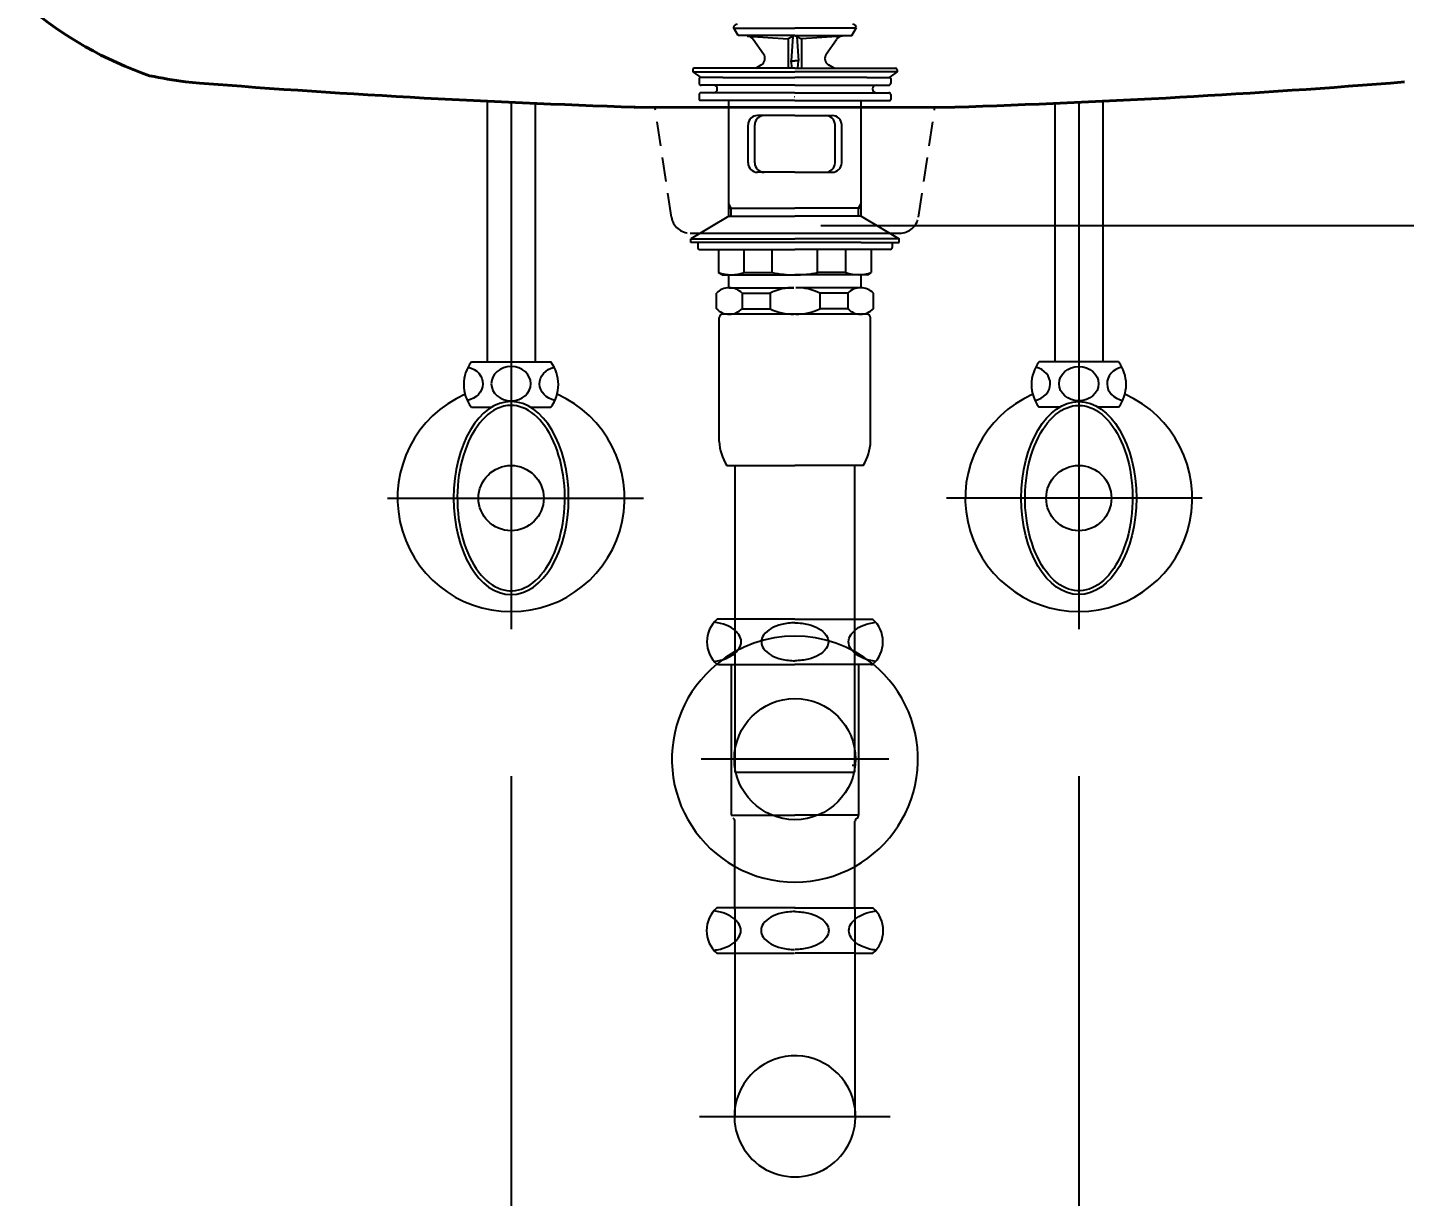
# Model space of a CAD drawing. Extents: x 60939 to 67572, y 58046 to 61508.
# Drawn here: x 61501.1 to 61864.9, y 59200.5 to 59509.4 of the extents above; entities that cross this region are included whole.
import ezdxf

# ---------------------------------------------------------------- set-up
doc = ezdxf.new("R2010")
doc.units = 0
doc.header["$MEASUREMENT"] = 0
doc.linetypes.add('DASHED2', pattern=[9.525, 6.35, -3.175])
doc.layers.get('Defpoints').update_dxf_attribs({"linetype": 'CONTINUOUS'})
for name, color, linetype in [('3', 3, 'CONTINUOUS'), ('4', 3, 'CONTINUOUS'), ('6', 6, 'CONTINUOUS'), ('7', 7, 'CONTINUOUS'), ('Dim', 4, 'CONTINUOUS'), ('내부선', 7, 'DASHED2')]:
    doc.layers.add(name, color=color, linetype=linetype)
doc.layers.add('OUT-LINE', color=132, linetype='CONTINUOUS', lineweight=40)
doc.layers.add('OUTLINE', color=11, linetype='CONTINUOUS', lineweight=40)
doc.styles.get("Standard").update_dxf_attribs({"font": 'txt.shx', "bigfont": 'ghs.shx'})
doc.dimstyles.new('Standard$0', dxfattribs={"dimtxt": 0.18, "dimasz": 0.18, "dimexe": 0.18, "dimexo": 0.0625, "dimgap": 0.09, "dimtad": 0, "dimtih": 1, "dimtoh": 1, "dimdec": 4, "dimzin": 0, "dimdsep": 46, "dimtxsty": 'Standard', "dimcen": 0.09, "dimadec": 0, "dimazin": 0, "dimtfac": 1, "dimtdec": 4, "dimtofl": 0, "dimtmove": 0, "dimatfit": 3, "dimfxl": 0, "dimtolj": 1, "dimtzin": 0, "dimarcsym": 0})

# ---------------------------------------------------------------- blocks, each defined once
blk = doc.blocks.new('*D22')
at = {"layer": 'Defpoints', "color": 0}
for p in [(61700.68, 59657.21, 0.25), (62035.65, 59657.21), (61700.68, 59457.01, 0.25)]:
    blk.add_point(p, dxfattribs=at)
at = {"layer": 'Dim', "color": 0, "linetype": 'ByBlock', "lineweight": -2}
for p, q in [((61710.68, 59657.21), (62064.45, 59657.21)), ((62035.65, 59628.41), (62035.65, 59581.11)), ((62035.65, 59485.81), (62035.65, 59533.11)), ((61710.68, 59457.01), (62064.45, 59457.01))]:
    blk.add_line(p, q, dxfattribs=at)
at = {"layer": 'Dim', "color": 0}
for points in [[(62030.85, 59628.41), (62040.45, 59628.41), (62035.65, 59657.21)], [(62030.85, 59485.81), (62040.45, 59485.81), (62035.65, 59457.01)]]:
    blk.add_solid(points, dxfattribs=at)
at = {"layer": 'Dim', "color": 0, "insert": (62035.65, 59557.11), "char_height": 28.8, "attachment_point": 5}
blk.add_mtext('\\A1;200', dxfattribs=at)
blk = doc.blocks.new('*D23')
at = {"layer": 'Defpoints', "color": 0}
for p in [(61628.88, 59321.57, -0.15), (61778.88, 59321.57, -0.15), (61778.88, 59129.26)]:
    blk.add_point(p, dxfattribs=at)
at = {"layer": 'Dim', "color": 0, "linetype": 'ByBlock', "lineweight": -2}
for p, q in [((61628.88, 59311.57), (61628.88, 59100.46)), ((61778.88, 59311.57), (61778.88, 59100.46)), ((61600.08, 59129.26), (61571.28, 59129.26)), ((61807.68, 59129.26), (61836.48, 59129.26))]:
    blk.add_line(p, q, dxfattribs=at)
at = {"layer": 'Dim', "color": 0}
for points in [[(61600.08, 59134.06), (61600.08, 59124.46), (61628.88, 59129.26)], [(61807.68, 59134.06), (61807.68, 59124.46), (61778.88, 59129.26)]]:
    blk.add_solid(points, dxfattribs=at)
at = {"layer": 'Dim', "color": 0, "insert": (61703.88, 59129.26), "char_height": 28.8, "attachment_point": 5}
blk.add_mtext('\\A1;150', dxfattribs=at)

msp = doc.modelspace()

# ---------------------------------------------------------------- linework, layer by layer
at = {"layer": '3', "color": 0}
for p, q in [((61688.87, 59507.22, -0.28), (61687.64, 59509.36, -0.28)), ((61687.75, 59509.15, -0.28), (61703.87, 59509.15, -0.28)), ((61719.98, 59509.15, -0.28), (61703.87, 59509.15, -0.28)), ((61718.87, 59507.22, -0.28), (61720.1, 59509.36, -0.28)), ((61703.87, 59507.22, -0.28), (61688.87, 59507.22, -0.28)), ((61691.38, 59507.04, -0.28), (61702.12, 59506.34, -0.28)), ((61695.59, 59502.34, -0.28), (61692.87, 59506.2, -0.28)), ((61703.87, 59507.22, -0.28), (61702.12, 59506.34, -0.28)), ((61702.12, 59506.34, -0.28), (61702.12, 59498.62, -0.28)), ((61703.35, 59506.96, -0.28), (61702.92, 59500.55, -0.28)), ((61703.87, 59507.22, -0.28), (61705.62, 59506.34, -0.28)), ((61703.87, 59507.22, -0.28), (61718.87, 59507.22, -0.28)), ((61704.39, 59506.96, -0.28), (61704.82, 59500.55, -0.28)), ((61716.35, 59507.04, -0.28), (61705.62, 59506.34, -0.28)), ((61705.62, 59506.34, -0.28), (61705.62, 59498.62, -0.28)), ((61712.14, 59502.34, -0.28), (61714.86, 59506.2, -0.28)), ((61676.87, 59498.22, -0.28), (61676.87, 59497.62, -0.28)), ((61676.87, 59497.62, -0.28), (61679.01, 59496.12, -0.28)), ((61676.87, 59497.62, -0.28), (61703.87, 59497.62, -0.28)), ((61686.57, 59498.62, -0.28), (61677.27, 59498.62, -0.28)), ((61703.87, 59498.62, -0.28), (61686.57, 59498.62, -0.28)), ((61693.51, 59498.62, -0.28), (61694.96, 59499.46, -0.28)), ((61703.12, 59498.62, -0.28), (61702.92, 59500.58, -0.28)), ((61702.92, 59500.58, -0.28), (61703.87, 59500.58, -0.28)), ((61704.82, 59500.58, -0.28), (61703.87, 59500.58, -0.28)), ((61703.87, 59498.62, -0.28), (61721.17, 59498.62, -0.28)), ((61730.87, 59497.62, -0.28), (61703.87, 59497.62, -0.28)), ((61704.61, 59498.62, -0.28), (61704.82, 59500.58, -0.28)), ((61714.22, 59498.62, -0.28), (61712.78, 59499.46, -0.28)), ((61721.17, 59498.62, -0.28), (61730.47, 59498.62, -0.28)), ((61730.87, 59497.62, -0.28), (61728.73, 59496.12, -0.28)), ((61730.87, 59498.22, -0.28), (61730.87, 59497.62, -0.28)), ((61678.57, 59495.92, -0.28), (61678.57, 59494.62, -0.28)), ((61684.87, 59496.12, -0.28), (61678.77, 59496.12, -0.28)), ((61703.87, 59494.12, -0.28), (61679.07, 59494.12, -0.28)), ((61684.87, 59496.12, -0.28), (61703.87, 59496.12, -0.28)), ((61722.87, 59496.12, -0.28), (61703.87, 59496.12, -0.28)), ((61703.87, 59494.12, -0.28), (61728.67, 59494.12, -0.28)), ((61722.87, 59496.12, -0.28), (61728.97, 59496.12, -0.28)), ((61729.17, 59495.92, -0.28), (61729.17, 59494.62, -0.28)), ((61678.57, 59491.62, -0.28), (61678.57, 59490.32, -0.28)), ((61703.87, 59490.12, -0.28), (61678.77, 59490.12, -0.28)), ((61703.87, 59492.12, -0.28), (61679.07, 59492.12, -0.28)), ((61686.37, 59459.53, -0.28), (61686.37, 59490.12, -0.28)), ((61703.87, 59492.12, -0.28), (61728.67, 59492.12, -0.28)), ((61703.87, 59490.12, -0.28), (61728.97, 59490.12, -0.28)), ((61721.37, 59459.53, -0.28), (61721.37, 59490.12, -0.28)), ((61729.17, 59491.62, -0.28), (61729.17, 59490.32, -0.28)), ((61703.87, 59486.12, -0.28), (61693.99, 59486.12, -0.28)), ((61703.87, 59486.12, -0.28), (61713.74, 59486.12, -0.28)), ((61691.49, 59473.62, -0.28), (61691.49, 59483.62, -0.28)), ((61693.26, 59473.62, -0.28), (61693.26, 59483.62, -0.28)), ((61714.47, 59473.62, -0.28), (61714.47, 59483.62, -0.28)), ((61716.24, 59473.62, -0.28), (61716.24, 59483.62, -0.28)), ((61703.87, 59471.12, -0.28), (61693.99, 59471.12, -0.28)), ((61703.87, 59471.12, -0.28), (61713.74, 59471.12, -0.28)), ((61687.07, 59461.62, -0.28), (61686.37, 59462.84, -0.28)), ((61686.37, 59461.62, -0.28), (61703.87, 59461.62, -0.28)), ((61687.07, 59459.53, -0.28), (61687.07, 59461.62, -0.28)), ((61721.37, 59461.62, -0.28), (61703.87, 59461.62, -0.28)), ((61720.67, 59461.62, -0.28), (61721.37, 59462.84, -0.28)), ((61720.67, 59459.53, -0.28), (61720.67, 59461.62, -0.28)), ((61686.37, 59459.53, -0.28), (61676.37, 59453.53, -0.28)), ((61686.37, 59459.53, -0.28), (61703.87, 59459.53, -0.28)), ((61721.37, 59459.53, -0.28), (61703.87, 59459.53, -0.28)), ((61721.37, 59459.53, -0.28), (61731.37, 59453.53, -0.28)), ((61676.37, 59453.53, -0.28), (61703.87, 59453.53, -0.28)), ((61676.37, 59452.53, -0.28), (61676.37, 59453.53, -0.28)), ((61731.37, 59453.53, -0.28), (61703.87, 59453.53, -0.28)), ((61731.37, 59452.53, -0.28), (61731.37, 59453.53, -0.28)), ((61686.37, 59452.53, -0.28), (61676.37, 59452.53, -0.28)), ((61678.18, 59452.53, -0.28), (61678.18, 59451.23, -0.28)), ((61678.68, 59450.73, -0.28), (61683.68, 59450.73, -0.28)), ((61683.68, 59450.73, -0.28), (61703.87, 59450.73, -0.28)), ((61683.68, 59450.73, -0.28), (61683.68, 59444.61, -0.28)), ((61721.37, 59452.53, -0.28), (61686.37, 59452.53, -0.28)), ((61690.45, 59444.61, -0.28), (61690.45, 59450.73, -0.28)), ((61697.85, 59444.61, -0.28), (61697.85, 59450.73, -0.28)), ((61724.06, 59450.73, -0.28), (61703.87, 59450.73, -0.28)), ((61709.88, 59444.61, -0.28), (61709.88, 59450.73, -0.28)), ((61717.28, 59444.61, -0.28), (61717.28, 59450.73, -0.28)), ((61721.37, 59452.53, -0.28), (61731.37, 59452.53, -0.28)), ((61724.06, 59450.73, -0.28), (61724.06, 59444.61, -0.28)), ((61729.06, 59450.73, -0.28), (61724.06, 59450.73, -0.28)), ((61729.56, 59452.53, -0.28), (61729.56, 59451.23, -0.28)), ((61684.68, 59444.03, -0.28), (61683.68, 59444.61, -0.28)), ((61684.68, 59444.03, -0.28), (61686.08, 59444.03, -0.28)), ((61686.08, 59444.03, -0.28), (61703.87, 59444.03, -0.28)), ((61686.37, 59440.62, -0.28), (61686.37, 59444.03, -0.28)), ((61690.45, 59444.61, -0.28), (61697.85, 59444.61, -0.28)), ((61721.66, 59444.03, -0.28), (61703.87, 59444.03, -0.28)), ((61717.28, 59444.61, -0.28), (61709.88, 59444.61, -0.28)), ((61721.37, 59440.62, -0.28), (61721.37, 59444.03, -0.28)), ((61723.06, 59444.03, -0.28), (61721.66, 59444.03, -0.28)), ((61723.06, 59444.03, -0.28), (61724.06, 59444.61, -0.28)), ((61683.12, 59435.07, -0.28), (61683.12, 59439.18, -0.28)), ((61686.51, 59440.62, -0.28), (61703.62, 59440.62, -0.28)), ((61689.9, 59439.18, -0.28), (61697.3, 59439.18, -0.28)), ((61689.9, 59439.18, -0.28), (61689.9, 59435.07, -0.28)), ((61697.3, 59439.18, -0.28), (61697.3, 59435.07, -0.28)), ((61721.22, 59440.62, -0.28), (61704.11, 59440.62, -0.28)), ((61710.44, 59439.18, -0.28), (61710.44, 59435.07, -0.28)), ((61717.84, 59439.18, -0.28), (61710.44, 59439.18, -0.28)), ((61717.84, 59439.18, -0.28), (61717.84, 59435.07, -0.28)), ((61724.61, 59435.07, -0.28), (61724.61, 59439.18, -0.28)), ((61683.87, 59400.02, -0.28), (61683.87, 59432.62, -0.28)), ((61703.87, 59433.62, -0.28), (61684.87, 59433.62, -0.28)), ((61689.9, 59435.07, -0.28), (61697.3, 59435.07, -0.28)), ((61721.22, 59433.62, -0.28), (61703.87, 59433.62, -0.28)), ((61717.84, 59435.07, -0.28), (61710.44, 59435.07, -0.28)), ((61720.67, 59433.62, -0.28), (61721.22, 59433.62, -0.28)), ((61721.22, 59433.62, -0.28), (61721.62, 59433.62, -0.28)), ((61722.87, 59433.62, -0.28), (61721.37, 59433.62, -0.28)), ((61723.87, 59427.26, -0.28), (61723.87, 59432.62, -0.28)), ((61723.87, 59400.02, -0.28), (61723.87, 59432.62, -0.28)), ((61685.87, 59393.62, -0.28), (61703.87, 59393.62, -0.28)), ((61687.99, 59393.62, -0.28), (61687.99, 59312.62, -0.28)), ((61721.87, 59393.62, -0.28), (61703.87, 59393.62, -0.28)), ((61719.74, 59312.62, -0.28), (61719.74, 59393.62, -0.28)), ((61687.99, 59312.62, -0.28), (61719.74, 59312.62, -0.28)), ((61719.74, 59314.4, -0.28), (61719.04, 59314.4, -0.28))]:
    msp.add_line(p, q, dxfattribs=at)
for centre, radius, start, end in [((61688.72, 59509.15, -0.28), 1.1, 97.3204, 169.4262), ((61719.02, 59509.15, -0.28), 1.1, 10.5738, 82.6796), ((61691.24, 59505.04, -0.28), 2, 35.2023, 86.2618), ((61716.49, 59505.04, -0.28), 2, 93.7382, 144.7977), ((61693.96, 59501.19, -0.28), 2, 300, 35.2023), ((61713.78, 59501.19, -0.28), 2, 144.7977, 240), ((61677.27, 59498.22, -0.28), 0.4, 90, 180), ((61730.47, 59498.22, -0.28), 0.4, 0, 90), ((61678.77, 59495.92, -0.28), 0.2, 90, 180), ((61679.07, 59494.62, -0.28), 0.5, 180, 270), ((61682.37, 59493.12, -0.28), 1, 270, 90), ((61725.37, 59493.12, -0.28), 1, 90, 270), ((61728.67, 59494.62, -0.28), 0.5, 270, 0), ((61728.97, 59495.92, -0.28), 0.2, 0, 90), ((61679.07, 59491.62, -0.28), 0.5, 90, 180), ((61678.77, 59490.32, -0.28), 0.2, 180, 270), ((61728.67, 59491.62, -0.28), 0.5, 0, 90), ((61728.97, 59490.32, -0.28), 0.2, 270, 0), ((61693.99, 59483.62, -0.28), 2.5, 90, 180), ((61695.76, 59483.62, -0.28), 2.5, 90, 180), ((61711.97, 59483.62, -0.28), 2.5, 0, 90), ((61713.74, 59483.62, -0.28), 2.5, 0, 90), ((61693.99, 59473.62, -0.28), 2.5, 180, 270), ((61695.76, 59473.62, -0.28), 2.5, 180, 270), ((61711.97, 59473.62, -0.28), 2.5, 270, 0), ((61713.74, 59473.62, -0.28), 2.5, 270, 0), ((61678.68, 59451.23, -0.28), 0.5, 180, 270), ((61729.06, 59451.23, -0.28), 0.5, 270, 0), ((61687.06, 59454.21, -0.28), 10.18, 250.5679, 289.4321), ((61703.68, 59473.48, -0.28), 29.46, 258.5956, 270.3737), ((61704.06, 59473.48, -0.28), 29.46, 269.6263, 281.4044), ((61720.67, 59454.21, -0.28), 10.18, 250.5679, 289.4321), ((61686.51, 59435.92, -0.28), 4.7, 43.9409, 136.0591), ((61703.4, 59427.02, -0.28), 13.61, 89.0643, 116.6472), ((61704.33, 59427.02, -0.28), 13.61, 63.3528, 90.9357), ((61721.22, 59435.92, -0.28), 4.7, 43.9409, 136.0591), ((61686.51, 59438.33, -0.28), 4.7, 223.9409, 316.0591), ((61684.87, 59432.62, -0.28), 1, 90, 180), ((61703.4, 59447.23, -0.28), 13.61, 243.3528, 270.9357), ((61704.33, 59447.23, -0.28), 13.61, 269.0643, 296.6472), ((61721.22, 59438.33, -0.28), 4.7, 223.9409, 316.0591), ((61722.87, 59432.62, -0.28), 1, 0, 90), ((61696.86, 59400.57, -0.28), 13, 182.42, 212.3), ((61710.88, 59400.57, -0.28), 13, 327.7, 357.58)]:
    msp.add_arc(centre, radius, start, end, dxfattribs=at)
at = {"layer": '4', "color": 0}
for p, q in [((61687.62, 59353.07, -0.28), (61683.33, 59353.07, -0.28)), ((61703.87, 59353.07, -0.28), (61687.62, 59353.07, -0.28)), ((61703.87, 59353.07, -0.28), (61720.12, 59353.07, -0.28)), ((61720.12, 59353.07, -0.28), (61724.41, 59353.07, -0.28)), ((61683.72, 59341.07, -0.28), (61683.33, 59341.07, -0.28)), ((61683.72, 59341.07, -0.28), (61703.87, 59341.07, -0.28)), ((61687.07, 59341.07, -0.28), (61687.07, 59301.29, -0.28)), ((61724.02, 59341.07, -0.28), (61703.87, 59341.07, -0.28)), ((61720.67, 59341.07, -0.28), (61720.67, 59301.29, -0.28)), ((61724.02, 59341.07, -0.28), (61724.41, 59341.07, -0.28)), ((61728.64, 59316.03, -0.28), (61679.09, 59316.03, -0.28)), ((61687.07, 59301.29, -0.28), (61703.87, 59301.29, -0.28)), ((61720.67, 59301.29, -0.28), (61703.87, 59301.29, -0.28)), ((61687.99, 59276.46, -0.28), (61687.99, 59299.64, -0.28)), ((61719.74, 59276.46, -0.28), (61719.74, 59299.64, -0.28)), ((61687.99, 59276.77, -0.28), (61683.25, 59276.77, -0.28)), ((61703.79, 59276.77, -0.28), (61687.99, 59276.77, -0.28)), ((61687.99, 59276.46, -0.28), (61687.99, 59221.57, -0.28)), ((61703.79, 59276.77, -0.28), (61703.87, 59276.77, -0.28)), ((61703.95, 59276.77, -0.28), (61703.87, 59276.77, -0.28)), ((61703.95, 59276.77, -0.28), (61719.74, 59276.77, -0.28)), ((61719.74, 59276.77, -0.28), (61724.49, 59276.77, -0.28)), ((61719.74, 59276.46, -0.28), (61719.74, 59221.57, -0.28)), ((61683.25, 59264.77, -0.28), (61687.99, 59264.77, -0.28)), ((61687.99, 59264.77, -0.28), (61703.79, 59264.77, -0.28)), ((61719.74, 59264.77, -0.28), (61703.95, 59264.77, -0.28)), ((61719.74, 59264.77, -0.28), (61724.49, 59264.77, -0.28)), ((61729.04, 59221.57, -0.28), (61678.69, 59221.57, -0.28))]:
    msp.add_line(p, q, dxfattribs=at)
at = {"layer": '4', "color": 0, "elevation": -0.28}
for points in [[(61689.67, 59347.07, 0.155217), (61689.08, 59348.92, 0.106747), (61687.02, 59350.81, 0.073043), (61684.25, 59351.93, 0.028511), (61682.52, 59352.25, 0.059523)], [(61703.87, 59352.07, 0.057537), (61700.31, 59351.66, 0.071219), (61697.61, 59350.6, 0.106373), (61695.59, 59348.81, 0.159483)], [(61703.87, 59352.07, -0.057537), (61707.43, 59351.66, -0.071219), (61710.13, 59350.6, -0.106373), (61712.15, 59348.81, -0.159483)], [(61718.06, 59347.07, -0.155217), (61718.65, 59348.92, -0.106747), (61720.71, 59350.81, -0.073043), (61723.48, 59351.93, -0.028511), (61725.21, 59352.25, -0.059523)], [(61695.59, 59348.81, 0.32729), (61695.59, 59345.33, 0.106373), (61697.61, 59343.53, 0.071219), (61700.31, 59342.48, 0.057537), (61703.87, 59342.07, 0.057537)], [(61712.15, 59348.81, -0.32729), (61712.15, 59345.33, -0.106373), (61710.13, 59343.53, -0.071219), (61707.43, 59342.48, -0.057537), (61703.87, 59342.07, -0.057537)], [(61682.52, 59341.89, 0.028511), (61684.25, 59342.2, 0.073043), (61687.02, 59343.32, 0.106747), (61689.08, 59345.21, 0.155217), (61689.67, 59347.07, 0.155217)], [(61725.21, 59341.89, -0.028511), (61723.48, 59342.2, -0.073043), (61720.71, 59343.32, -0.106747), (61718.65, 59345.21, -0.155217), (61718.06, 59347.07, -0.155217)], [(61687.99, 59273.75, 0.049056), (61686.94, 59274.51, 0.073043), (61684.17, 59275.63, 0.028511), (61682.44, 59275.95)], [(61703.87, 59275.77, 0.05879), (61700.23, 59275.36, 0.071219), (61697.53, 59274.3, 0.106373), (61695.51, 59272.51, 0.159483)], [(61703.87, 59275.77, -0.05879), (61707.5, 59275.36, -0.071219), (61710.2, 59274.3, -0.106373), (61712.23, 59272.51, -0.159483)], [(61719.74, 59273.75, -0.049056), (61720.79, 59274.51, -0.073043), (61723.56, 59275.63, -0.028511), (61725.29, 59275.95)], [(61689.59, 59270.77, 0.155217), (61689, 59272.62, 0.054411), (61688.05, 59273.7, 0.054411)], [(61695.51, 59272.51, 0.32729), (61695.51, 59269.03, 0.106373), (61697.53, 59267.23, 0.071219), (61700.23, 59266.18, 0.057537), (61703.79, 59265.77, 0.057537)], [(61712.23, 59272.51, -0.32729), (61712.23, 59269.03, -0.106373), (61710.2, 59267.23, -0.071219), (61707.5, 59266.18, -0.057537), (61703.95, 59265.77, -0.057537)], [(61718.14, 59270.77, -0.155217), (61718.73, 59272.62, -0.05495), (61719.69, 59273.71, -0.05495)], [(61682.44, 59265.59, 0.028511), (61684.17, 59265.9, 0.073043), (61686.94, 59267.02, 0.049056), (61687.99, 59267.78, 0.049056)], [(61688.05, 59267.84, 0.054321), (61689, 59268.91, 0.155217), (61689.59, 59270.77)], [(61719.69, 59267.83, -0.054539), (61718.73, 59268.91, -0.155217), (61718.14, 59270.77)], [(61725.29, 59265.59, -0.028511), (61723.56, 59265.9, -0.073043), (61720.79, 59267.02, -0.049056), (61719.74, 59267.78, -0.049056)]]:
    msp.add_lwpolyline(points, format="xyb", dxfattribs=at)
at = {"layer": '4', "color": 0}
msp.add_circle((61703.87, 59316.07, -0.28), 16, dxfattribs=at)
for centre, radius, start, end in [((61688.62, 59347.07, -0.28), 8, 131.4096, 228.5904), ((61719.12, 59347.07, -0.28), 8, 311.4096, 48.5904), ((61703.87, 59316.07, -0.28), 32.5, 50.5529, 129.4471), ((61703.87, 59316.07, -0.28), 32.5, 129.4471, 240.7605), ((61703.87, 59316.07, -0.28), 32.5, 299.2395, 50.5529), ((61719.67, 59301.29, -0.28), 1, 301.2974, 0), ((61687.07, 59299.64, -0.28), 0.925, 0, 58.7026), ((61720.67, 59299.64, -0.28), 0.925, 121.2974, 180), ((61703.87, 59316.07, -0.28), 32.5, 240.7605, 299.2395), ((61688.54, 59270.77, -0.28), 8, 131.4096, 228.5904), ((61719.2, 59270.77, -0.28), 8, 311.4096, 48.5904), ((61703.87, 59221.69, -0.28), 16, 7.1666, 180), ((61703.87, 59221.69, -0.28), 16, 172.8334, 7.1666)]:
    msp.add_arc(centre, radius, start, end, dxfattribs=at)
at = {"layer": '6', "color": 0}
for p, q in [((61622.53, 59489.88, -0.28), (61622.53, 59421.03, -0.28)), ((61785.23, 59489.88, -0.28), (61785.23, 59421.03, -0.28)), ((61628.88, 59489.58, -0.28), (61628.88, 59350.37, -0.28)), ((61635.23, 59489.3, -0.28), (61635.23, 59421.03, -0.28)), ((61772.53, 59489.3, -0.28), (61772.53, 59421.03, -0.28)), ((61778.88, 59489.58, -0.28), (61778.88, 59350.37, -0.28)), ((61618.38, 59421.03, -0.28), (61622.53, 59421.03, -0.28)), ((61622.53, 59421.03, -0.28), (61639.38, 59421.03, -0.28)), ((61785.23, 59421.03, -0.28), (61768.38, 59421.03, -0.28)), ((61789.38, 59421.03, -0.28), (61785.23, 59421.03, -0.28)), ((61618.38, 59409.03, -0.28), (61623.74, 59409.03, -0.28)), ((61634.02, 59409.03, -0.28), (61639.38, 59409.03, -0.28)), ((61773.74, 59409.03, -0.28), (61768.38, 59409.03, -0.28)), ((61789.38, 59409.03, -0.28), (61784.02, 59409.03, -0.28)), ((61596.25, 59385.03, -0.28), (61663.85, 59385.03, -0.28)), ((61811.51, 59385.03, -0.28), (61743.91, 59385.03, -0.28))]:
    msp.add_line(p, q, dxfattribs=at)
for centre in [(61628.88, 59385.03, -0.28), (61778.88, 59385.03, -0.28)]:
    msp.add_circle(centre, 8.62, dxfattribs=at)
for centre, radius, start, end in [((61626.38, 59415.03, -0.28), 10, 143.1301, 216.8699), ((61631.38, 59415.03, -0.28), 10, 323.1301, 36.8699), ((61776.38, 59415.03, -0.28), 10, 143.1301, 216.8699), ((61781.38, 59415.03, -0.28), 10, 323.1301, 36.8699), ((61628.88, 59385.03, -0.28), 30, 113.9173, 66.0827), ((61778.88, 59385.03, -0.28), 30, 113.9173, 66.0827)]:
    msp.add_arc(centre, radius, start, end, dxfattribs=at)
at = {"layer": '6', "color": 0, "extrusion": (0, 0, -1)}
for centre, major_axis, start_param, end_param in [((61616.2, 59415.26, -0.28), (-5.23, 0), 1.824119, 4.49897), ((61641.65, 59415.26, -0.28), (5.23, 0), 1.800504, 4.443058)]:
    msp.add_ellipse(centre, major_axis=major_axis, ratio=0.866391, start_param=start_param, end_param=end_param, dxfattribs=at)
for centre, major_axis, ratio in [((61628.88, 59415.26, -0.28), (-5.23, 0), 0.866391), ((61628.88, 59385.03, -0.28), (0, 25.5), 0.596529)]:
    msp.add_ellipse(centre, major_axis=major_axis, ratio=ratio, dxfattribs=at)
at = {"layer": '6', "color": 0}
for centre, major_axis, start_param, end_param in [((61766.11, 59415.26, -0.28), (-5.23, 0), 1.800504, 4.443058), ((61791.56, 59415.26, -0.28), (5.23, 0), 1.824119, 4.49897)]:
    msp.add_ellipse(centre, major_axis=major_axis, ratio=0.866391, start_param=start_param, end_param=end_param, dxfattribs=at)
for centre, major_axis, ratio in [((61778.88, 59415.26, -0.28), (5.23, 0), 0.866391), ((61778.88, 59385.03, -0.28), (0, 25.5), 0.596529)]:
    msp.add_ellipse(centre, major_axis=major_axis, ratio=ratio, dxfattribs=at)
for points in [[(61628.88, 59409.53, -0.28), (61630.96, 59409.53, -0.28), (61633.06, 59408.72, -0.28), (61636.96, 59405.47, -0.28), (61638.73, 59403.03, -0.28), (61641.45, 59397.01, -0.28), (61642.41, 59393.43, -0.28), (61643.26, 59385.91, -0.28), (61643.16, 59381.98, -0.28), (61641.92, 59374.62, -0.28), (61640.79, 59371.2, -0.28), (61637.78, 59365.61, -0.28), (61635.9, 59363.46, -0.28), (61631.9, 59360.81, -0.28), (61629.79, 59360.31, -0.28), (61625.64, 59360.91, -0.28), (61623.55, 59362.04, -0.28), (61619.8, 59365.87, -0.28), (61618.15, 59368.57, -0.28), (61615.74, 59374.99, -0.28), (61614.98, 59378.7, -0.28), (61614.51, 59386.32, -0.28), (61614.82, 59390.22, -0.28), (61616.42, 59397.36, -0.28), (61617.72, 59400.6, -0.28), (61620.99, 59405.7, -0.28), (61622.95, 59407.56, -0.28), (61626.27, 59409.21, -0.28), (61627.58, 59409.53, -0.28), (61628.88, 59409.53, -0.28)], [(61778.88, 59409.53, -0.28), (61776.8, 59409.53, -0.28), (61774.7, 59408.72, -0.28), (61770.8, 59405.47, -0.28), (61769.03, 59403.03, -0.28), (61766.31, 59397.01, -0.28), (61765.35, 59393.43, -0.28), (61764.5, 59385.91, -0.28), (61764.6, 59381.98, -0.28), (61765.84, 59374.62, -0.28), (61766.97, 59371.2, -0.28), (61769.98, 59365.61, -0.28), (61771.86, 59363.46, -0.28), (61775.86, 59360.81, -0.28), (61777.97, 59360.31, -0.28), (61782.12, 59360.91, -0.28), (61784.21, 59362.04, -0.28), (61787.96, 59365.87, -0.28), (61789.61, 59368.57, -0.28), (61792.02, 59374.99, -0.28), (61792.78, 59378.7, -0.28), (61793.25, 59386.32, -0.28), (61792.94, 59390.22, -0.28), (61791.34, 59397.36, -0.28), (61790.04, 59400.6, -0.28), (61786.77, 59405.7, -0.28), (61784.81, 59407.56, -0.28), (61781.49, 59409.21, -0.28), (61780.18, 59409.53, -0.28), (61778.88, 59409.53, -0.28)]]:
    msp.add_open_spline(points, degree=3, knots=[0, 0, 0, 0, 0.46111, 0.46111, 0.922219, 0.922219, 1.383329, 1.383329, 1.844439, 1.844439, 2.305549, 2.305549, 2.766658, 2.766658, 3.227768, 3.227768, 3.688878, 3.688878, 4.149988, 4.149988, 4.611097, 4.611097, 5.072207, 5.072207, 5.533317, 5.533317, 5.994427, 5.994427, 6.283185, 6.283185, 6.283185, 6.283185], dxfattribs=at)
at = {"layer": '7', "color": 0, "extrusion": (0, 1, 0)}
for p, q in [((61703.87, 59491.03, 445.53), (61703.87, 59491.03, -14.47)), ((61703.87, 59491.03, -14.47), (61703.87, 59491.03, 445.53)), ((61703.87, 59491.03, 445.53), (61703.87, 59491.03, -14.47)), ((61703.87, 59491.03, -14.47), (61703.87, 59491.03, 445.53)), ((61703.87, 59491.03, 19.72), (61703.87, 59491.03, -0.28)), ((61703.87, 59491.03, 19.72), (61703.87, 59491.03, -0.28)), ((61703.87, 59491.03, 19.72), (61703.87, 59491.03, -0.28)), ((61703.87, 59491.03, 19.72), (61703.87, 59491.03, -0.28)), ((61703.87, 59491.03, -0.28), (61703.87, 59491.03, -14.47)), ((61703.87, 59491.03, -0.28), (61703.87, 59491.03, -14.47)), ((61703.87, 59491.03, -0.28), (61703.87, 59491.03, -14.47)), ((61703.87, 59491.03, -0.28), (61703.87, 59491.03, -14.47)), ((61703.87, 59491.03, -14.47), (61703.87, 59491.03, -14.47)), ((61703.87, 59491.03, -14.47), (61703.87, 59491.03, -14.47)), ((61703.87, 59491.03, -14.47), (61703.87, 59491.03, -14.47)), ((61703.87, 59491.03, -14.47), (61703.87, 59491.03, -14.47)), ((61703.87, 59491.03, 410.23), (61703.87, 59491.03, 445.53)), ((61703.87, 59491.03, 410.23), (61703.87, 59491.03, 445.53)), ((61703.87, 59491.03, 445.53), (61703.87, 59491.03, 445.53)), ((61703.87, 59491.03, 445.53), (61703.87, 59491.03, 445.53)), ((61703.87, 59491.03, 445.53), (61703.87, 59491.03, 445.53)), ((61703.87, 59491.03, 445.53), (61703.87, 59491.03, 445.53))]:
    msp.add_line(p, q, dxfattribs=at)
at = {"layer": '7', "color": 0}
for points, knots in [([(61703.87, 59491.03, 381.05), (61703.87, 59491.03, 319.73), (61703.87, 59491.03, 258.41), (61703.87, 59491.03, 137.96), (61703.87, 59491.03, 78.84), (61703.87, 59491.03, 19.72)], [0, 0, 0, 0, 0.509144, 0.509144, 1, 1, 1, 1]), ([(61703.87, 59491.03, 381.05), (61703.87, 59491.03, 319.73), (61703.87, 59491.03, 258.41), (61703.87, 59491.03, 137.96), (61703.87, 59491.03, 78.84), (61703.87, 59491.03, 19.72)], [0, 0, 0, 0, 0.509144, 0.509144, 1, 1, 1, 1]), ([(61703.87, 59491.03, 381.05), (61703.87, 59491.03, 319.73), (61703.87, 59491.03, 258.41), (61703.87, 59491.03, 137.96), (61703.87, 59491.03, 78.84), (61703.87, 59491.03, 19.72)], [0, 0, 0, 0, 0.509144, 0.509144, 1, 1, 1, 1]), ([(61703.87, 59491.03, 381.05), (61703.87, 59491.03, 319.73), (61703.87, 59491.03, 258.41), (61703.87, 59491.03, 137.96), (61703.87, 59491.03, 78.84), (61703.87, 59491.03, 19.72)], [0, 0, 0, 0, 0.509144, 0.509144, 1, 1, 1, 1]), ([(61703.87, 59491.03, 381.05), (61703.87, 59491.03, 385.06), (61703.87, 59491.03, 389.05), (61703.87, 59491.03, 396.36), (61703.87, 59491.03, 399.75), (61703.87, 59491.03, 405.34), (61703.87, 59491.03, 407.58), (61703.87, 59491.03, 410.57), (61703.87, 59491.03, 411.32), (61703.87, 59491.03, 411.28)], [0, 0, 0, 0, 0.25, 0.25, 0.5, 0.5, 0.75, 0.75, 1, 1, 1, 1]), ([(61703.87, 59491.03, 381.05), (61703.87, 59491.03, 385.06), (61703.87, 59491.03, 389.05), (61703.87, 59491.03, 396.36), (61703.87, 59491.03, 399.75), (61703.87, 59491.03, 405.34), (61703.87, 59491.03, 407.58), (61703.87, 59491.03, 410.57), (61703.87, 59491.03, 411.32), (61703.87, 59491.03, 411.28)], [0, 0, 0, 0, 0.25, 0.25, 0.5, 0.5, 0.75, 0.75, 1, 1, 1, 1]), ([(61703.87, 59491.03, 381.05), (61703.87, 59491.03, 385.06), (61703.87, 59491.03, 389.05), (61703.87, 59491.03, 396.36), (61703.87, 59491.03, 399.75), (61703.87, 59491.03, 405.34), (61703.87, 59491.03, 407.58), (61703.87, 59491.03, 410.57), (61703.87, 59491.03, 411.32), (61703.87, 59491.03, 411.28)], [0, 0, 0, 0, 0.25, 0.25, 0.5, 0.5, 0.75, 0.75, 1, 1, 1, 1]), ([(61703.87, 59491.03, 381.05), (61703.87, 59491.03, 385.06), (61703.87, 59491.03, 389.05), (61703.87, 59491.03, 396.36), (61703.87, 59491.03, 399.75), (61703.87, 59491.03, 405.34), (61703.87, 59491.03, 407.58), (61703.87, 59491.03, 410.57), (61703.87, 59491.03, 411.32), (61703.87, 59491.03, 411.28)], [0, 0, 0, 0, 0.25, 0.25, 0.5, 0.5, 0.75, 0.75, 1, 1, 1, 1]), ([(61703.87, 59491.03, 410.23), (61703.87, 59491.03, 410.23), (61703.87, 59491.03, 410.32), (61703.87, 59491.03, 410.7), (61703.87, 59491.03, 410.97), (61703.87, 59491.03, 411.28)], [0, 0, 0, 0, 0.535587, 0.535587, 1, 1, 1, 1]), ([(61703.87, 59491.03, 410.23), (61703.87, 59491.03, 410.23), (61703.87, 59491.03, 410.32), (61703.87, 59491.03, 410.7), (61703.87, 59491.03, 410.97), (61703.87, 59491.03, 411.28)], [0, 0, 0, 0, 0.535587, 0.535587, 1, 1, 1, 1]), ([(61703.87, 59491.03, 410.23), (61703.87, 59491.03, 410.23), (61703.87, 59491.03, 410.32), (61703.87, 59491.03, 410.7), (61703.87, 59491.03, 410.97), (61703.87, 59491.03, 411.28)], [0, 0, 0, 0, 0.535587, 0.535587, 1, 1, 1, 1]), ([(61703.87, 59491.03, 410.23), (61703.87, 59491.03, 410.23), (61703.87, 59491.03, 410.32), (61703.87, 59491.03, 410.7), (61703.87, 59491.03, 410.97), (61703.87, 59491.03, 411.28)], [0, 0, 0, 0, 0.535587, 0.535587, 1, 1, 1, 1])]:
    msp.add_open_spline(points, degree=3, knots=knots, dxfattribs=at)
for points, degree in [([(61703.87, 59491.03, -14.47), (61703.87, 59491.03, -9.74), (61703.87, 59491.03, -5.01), (61703.87, 59491.03, -0.28)], 3), ([(61703.87, 59491.03, -14.47), (61703.87, 59491.03, -9.74), (61703.87, 59491.03, -5.01), (61703.87, 59491.03, -0.28)], 3), ([(61703.87, 59491.03, -14.47), (61703.87, 59491.03, -9.74), (61703.87, 59491.03, -5.01), (61703.87, 59491.03, -0.28)], 3), ([(61703.87, 59491.03, -14.47), (61703.87, 59491.03, -9.74), (61703.87, 59491.03, -5.01), (61703.87, 59491.03, -0.28)], 3), ([(61703.87, 59491.03, -0.28), (61703.87, 59491.03, -0.28)], 1), ([(61703.87, 59491.03, -0.28), (61703.87, 59491.03, -0.28)], 1), ([(61703.87, 59491.03, -0.28), (61703.87, 59491.03, -0.28)], 1), ([(61703.87, 59491.03, -0.28), (61703.87, 59491.03, -0.28)], 1)]:
    msp.add_open_spline(points, degree=degree, dxfattribs=at)
at = {"layer": 'Dim', "color": 0}
msp.add_line((61682.38, 59455.03, 0.12), (61725.38, 59455.03, 0.12), dxfattribs=at)
at = {"layer": 'OUT-LINE', "color": 0}
for centre, radius, start, end in [((61567.23, 59593.9, 0.12), 103, 230.0755, 250.8217), ((61573.51, 59699.11, 0.12), 206.43, 258.7944, 261.4574)]:
    msp.add_arc(centre, radius, start, end, dxfattribs=at)
at = {"layer": 'OUTLINE', "color": 0}
msp.add_line((61746.16, 59488.33, 0.12), (61661.4, 59488.25, 0.12), dxfattribs=at)
for centre, radius, start, end in [((61741.19, 61971.4, 0.12), 2484.36, 265.42079, 268.16566), ((61666.57, 61971.41, 0.12), 2484.37, 271.83434, 274.57921)]:
    msp.add_arc(centre, radius, start, end, dxfattribs=at)
at = {"layer": '내부선', "color": 0}
for p, q in [((61671.24, 59459.29, 0.12), (61666.9, 59488.25, 0.12)), ((61736.52, 59459.29, 0.12), (61740.87, 59488.33, 0.12)), ((61676.19, 59455.03, 0.12), (61682.38, 59455.03, 0.12)), ((61725.38, 59455.03, 0.12), (61731.57, 59455.03, 0.12))]:
    msp.add_line(p, q, dxfattribs=at)
for centre, start, end in [((61676.19, 59460.03, 0.12), 188.5308, 270), ((61731.57, 59460.03, 0.12), 270, 351.4692)]:
    msp.add_arc(centre, 5, start, end, dxfattribs=at)

# ---------------------------------------------------------------- dimensions: what is measured, and where the dimension line sits
at = {"layer": 'Dim', "color": 0}
dim = msp.add_linear_dim(base=(62035.65, 59657.21, -0.13), p1=(61700.68, 59457.01, 0.12), p2=(61700.68, 59657.21, 0.12), angle=90, dimstyle='Standard$0', override={"dimscale": 160, "dimgap": 0.06, "dimdec": 0, "dimarcsym": 1}, dxfattribs=at)
dim.commit()
dim.dimension.update_dxf_attribs({"geometry": '*D22', "text_midpoint": (62035.65, 59557.11, -0.13)})
dim = msp.add_linear_dim(base=(61778.88, 59129.26, -0.13), p1=(61628.88, 59321.57, -0.28), p2=(61778.88, 59321.57, -0.28), dimstyle='Standard$0', override={"dimscale": 160, "dimgap": 0.06, "dimdec": 0, "dimarcsym": 1}, dxfattribs=at)
dim.commit()
dim.dimension.update_dxf_attribs({"geometry": '*D23', "text_midpoint": (61703.88, 59129.26, -0.13)})

doc.saveas('drawing.dxf')
